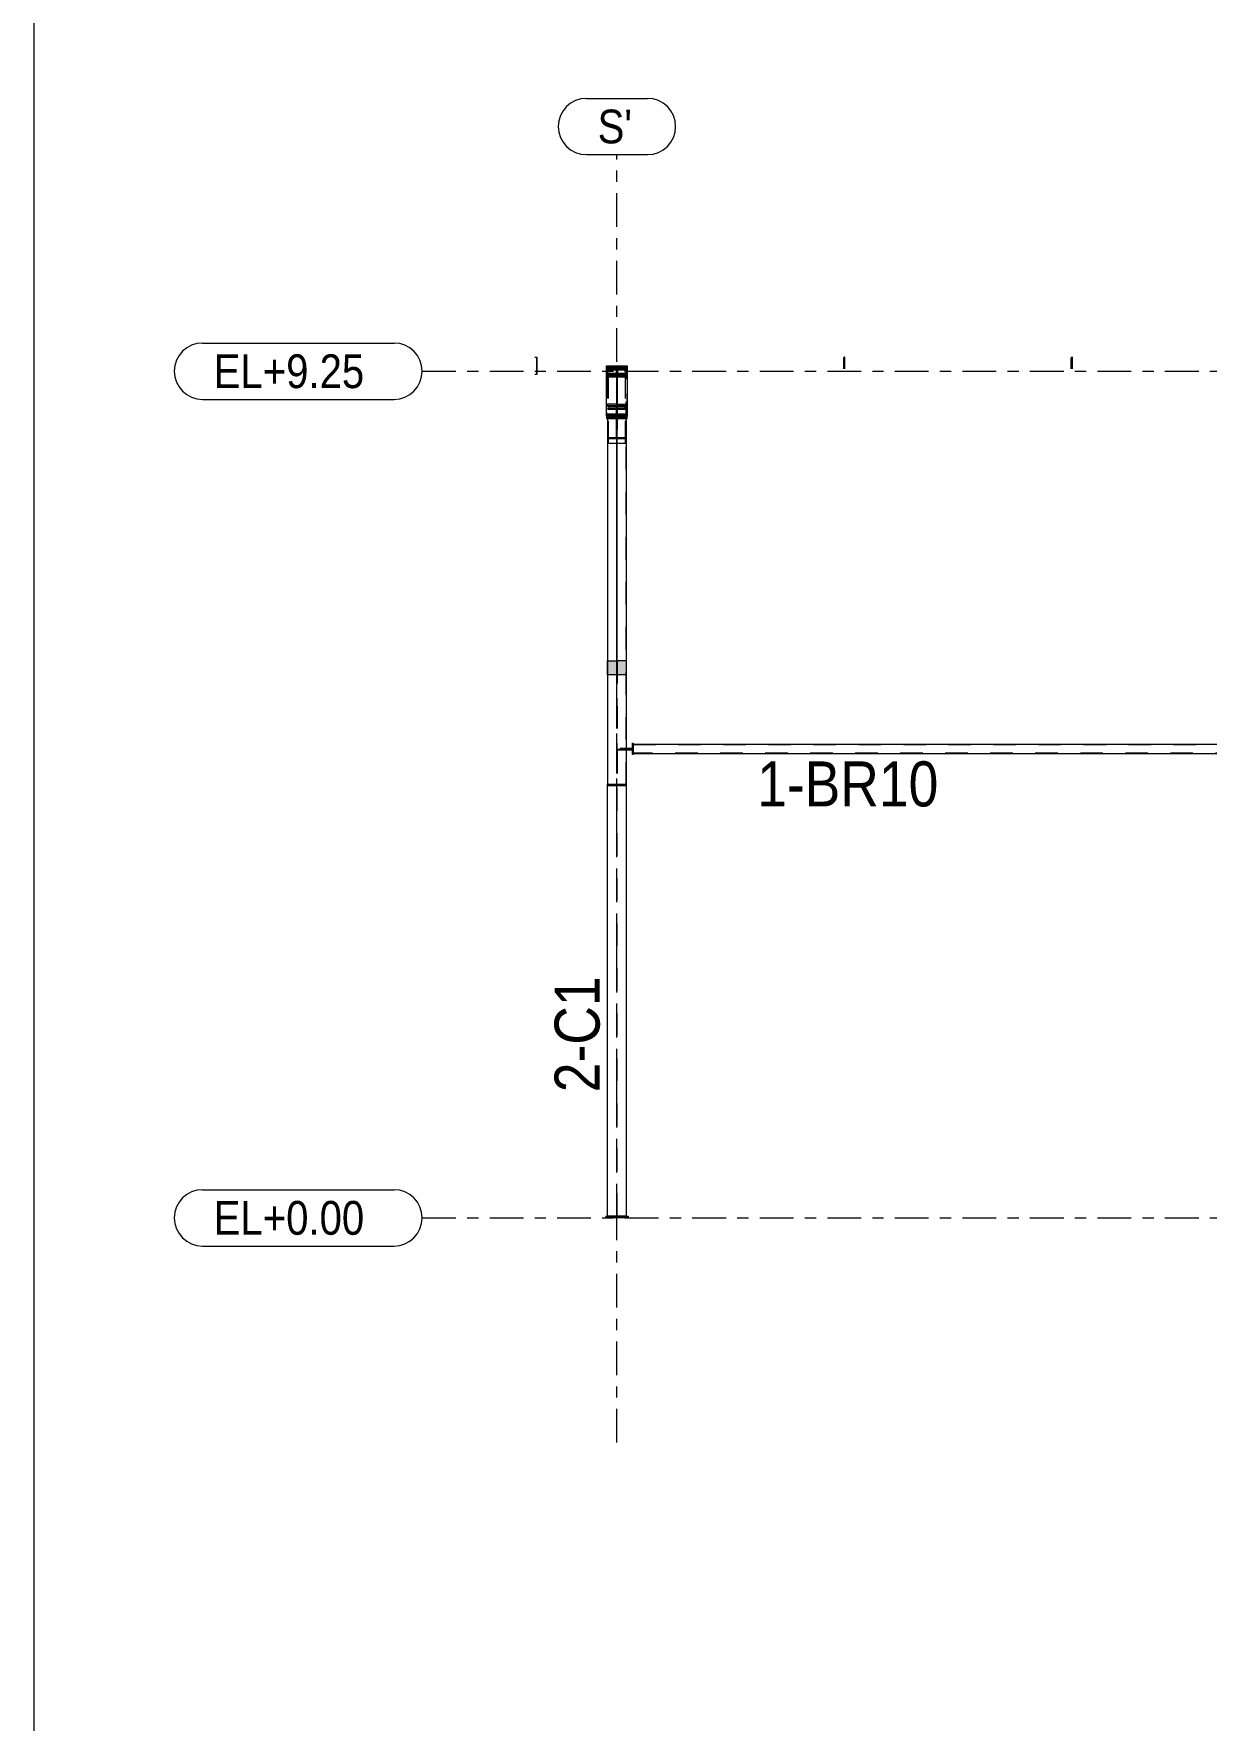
# Model space of a CAD drawing. Header units: millimetres. Extents: x -38 to 785, y -178 to 396.
# Drawn here: x -35.2 to 69, y -28 to 121.9 of the extents above; entities that cross this region are included whole.
import ezdxf

# ---------------------------------------------------------------- set-up
doc = ezdxf.new("R2010")
doc.units = ezdxf.units.MM
for name, pattern in [('XKITLINE00', [0]), ('XKITLINE02', [4, 2, -2]), ('XKITLINE03', [6, 3, -1, 1, -1])]:
    doc.linetypes.add(name, pattern=pattern)
for name, color, linetype, lineweight in [('DrawingSheet', 5, 'Continuous', 0), ('Part', 2, 'Continuous', 0), ('PartMark', 7, 'Continuous', 0), ('S-grid', 1, 'Continuous', 0)]:
    doc.layers.add(name, color=color, linetype=linetype, lineweight=lineweight)
doc.styles.add('ARIAL', font='ARIAL.TTF')

# ---------------------------------------------------------------- blocks, each defined once
blk = doc.blocks.new('*A23')
at = {"layer": 'Part'}
blk.add_hatch(color=3, dxfattribs=at).paths.add_polyline_path([(16.7, 87.69), (16.7, 66.14), (17.5, 66.14), (17.5, 64.91), (15.83, 64.91), (15.83, 66.14), (16.63, 66.14), (16.63, 87.69)], flags=17)
blk = doc.blocks.new('*A26')
at = {"layer": 'Part'}
blk.add_hatch(color=3, dxfattribs=at).paths.add_polyline_path([(36.87, 93.13), (36.91, 93.12), (36.92, 93.09), (36.91, 93.05), (36.88, 93.03), (36.84, 93.04), (36.83, 93.08), (36.84, 93.11)], flags=17)
blk = doc.blocks.new('*A27')
at = {"layer": 'Part'}
blk.add_hatch(color=3, dxfattribs=at).paths.add_polyline_path([(57.08, 93.13), (57.11, 93.12), (57.13, 93.09), (57.12, 93.05), (57.09, 93.03), (57.05, 93.04), (57.03, 93.08), (57.04, 93.11)], flags=17)
blk = doc.blocks.new('*A37')
at = {"layer": 'Part'}
blk.add_hatch(color=3, dxfattribs=at).paths.add_polyline_path([(15.83, 92.07), (15.83, 92.18), (17.5, 92.18), (17.5, 92.07), (16.7, 92.07), (16.7, 88.94), (17.5, 88.94), (17.5, 88.83), (15.83, 88.83), (15.83, 88.94), (16.63, 88.94), (16.63, 92.07)], flags=17)
blk = doc.blocks.new('*A38')
at = {"layer": 'Part'}
blk.add_hatch(color=3, dxfattribs=at).paths.add_polyline_path([(9.54, 93.1), (9.36, 93.1), (9.36, 93.12), (9.56, 93.12), (9.56, 91.6), (9.36, 91.6), (9.36, 91.62), (9.54, 91.62)], flags=17)
blk = doc.blocks.new('*A39')
at = {"layer": 'Part'}
blk.add_hatch(color=3, dxfattribs=at).paths.add_polyline_path([(16.63, 88.11), (16.63, 88.83), (16.7, 88.83), (16.7, 88.11)], flags=17)
blk = doc.blocks.new('*A40')
at = {"layer": 'Part'}
blk.add_hatch(color=3, dxfattribs=at).paths.add_polyline_path([(15.75, 87.9), (15.75, 88.11), (17.58, 88.11), (17.58, 87.9)], flags=17)
blk = doc.blocks.new('*A41')
at = {"layer": 'Part'}
blk.add_hatch(color=3, dxfattribs=at).paths.add_polyline_path([(15.75, 87.69), (15.75, 87.9), (17.58, 87.9), (17.58, 87.69)], flags=17)
blk = doc.blocks.new('*A171')
at = {"layer": 'DrawingSheet', "color": 5, "linetype": 'XKITLINE00', "lineweight": 0}
blk.add_line((-35.15, 396.22), (-35.15, -177.78), dxfattribs=at)
blk = doc.blocks.new('*A174')
at = {"layer": 'S-grid', "color": 1, "linetype": 'XKITLINE03', "lineweight": 0}
blk.add_line((-0.64, 91.88), (98.25, 91.88), dxfattribs=at)
at = {"layer": 'S-grid', "color": 3, "style": 'ARIAL', "width": 0.85}
blk.add_text('EL+9.25', height=3, dxfattribs=at).set_placement((-19.16, 90.38))
blk = doc.blocks.new('*A175')
at = {"layer": 'S-grid', "color": 1, "linetype": 'XKITLINE03', "lineweight": 0}
blk.add_line((-0.64, 16.67), (708.74, 16.67), dxfattribs=at)
at = {"layer": 'S-grid', "color": 3, "style": 'ARIAL', "width": 0.85}
blk.add_text('EL+0.00', height=3, dxfattribs=at).set_placement((-19.16, 15.17))
blk = doc.blocks.new('*A262')
at = {"layer": 'S-grid', "color": 1, "linetype": 'XKITLINE03', "lineweight": 0}
blk.add_line((16.67, -3.3), (16.67, 111.12), dxfattribs=at)
at = {"layer": 'S-grid', "color": 3, "style": 'ARIAL', "width": 0.85}
blk.add_text("S'", height=3, dxfattribs=at).set_placement((14.95, 112.12))
blk = doc.blocks.new('*A263')
at = {"layer": 'Part', "color": 7, "linetype": 'XKITLINE02', "lineweight": 0}
for p, q in [((15.83, 91.47), (15.83, 87.69)), ((17.5, 91.47), (15.83, 91.47)), ((17.5, 55.16), (17.5, 91.47)), ((15.83, 91.37), (16.63, 91.37)), ((16.63, 91.37), (16.63, 16.83)), ((16.7, 16.83), (16.7, 91.37)), ((16.7, 91.37), (17.5, 91.37)), ((15.83, 88.6), (16.63, 88.6)), ((15.83, 88.51), (17.5, 88.51)), ((16.7, 88.6), (17.5, 88.6)), ((15.83, 66.14), (15.83, 55.16)), ((17.5, 66.14), (17.5, 55.16)), ((17.5, 16.83), (15.83, 16.83))]:
    blk.add_line(p, q, dxfattribs=at)
at = {"layer": 'Part', "color": 2, "linetype": 'XKITLINE00', "lineweight": 0}
for p, q in [((15.83, 87.69), (15.83, 66.14)), ((17.5, 87.69), (17.5, 66.14)), ((15.83, 16.83), (15.83, 55.16)), ((17.5, 55.16), (17.5, 16.83))]:
    blk.add_line(p, q, dxfattribs=at)
blk = doc.blocks.new('*A264')
at = {"layer": 'Part', "color": 7, "linetype": 'XKITLINE02', "lineweight": 0}
for p, q in [((16.7, 88.43), (16.63, 88.43)), ((16.63, 88.43), (16.63, 87.69)), ((16.7, 87.69), (16.7, 88.43)), ((16.63, 88.39), (16.7, 88.39)), ((16.63, 66.14), (16.63, 55.18)), ((16.7, 66.14), (16.7, 55.18)), ((17.5, 55.18), (15.83, 55.18))]:
    blk.add_line(p, q, dxfattribs=at)
at = {"layer": 'Part', "color": 2, "linetype": 'XKITLINE00', "lineweight": 0}
for p, q in [((16.63, 87.69), (16.7, 87.69)), ((16.63, 87.69), (16.63, 66.14)), ((16.7, 66.14), (16.7, 87.69)), ((15.83, 64.91), (15.83, 66.14)), ((15.83, 66.14), (16.63, 66.14)), ((17.5, 66.14), (16.7, 66.14)), ((17.5, 66.14), (17.5, 64.91)), ((15.83, 64.91), (15.83, 55.16)), ((17.5, 64.91), (15.83, 64.91)), ((17.5, 64.91), (17.5, 55.16)), ((15.83, 55.16), (17.5, 55.16))]:
    blk.add_line(p, q, dxfattribs=at)
blk = doc.blocks.new('*A270')
at = {"layer": 'Part', "color": 2, "linetype": 'XKITLINE00', "lineweight": 0}
for p, q in [((18.12, 58.75), (75.84, 58.75)), ((18.12, 57.92), (75.84, 57.92))]:
    blk.add_line(p, q, dxfattribs=at)
at = {"layer": 'Part', "color": 7, "linetype": 'XKITLINE02', "lineweight": 0}
for p, q in [((18.12, 58.75), (18.12, 57.92)), ((18.12, 58.72), (75.84, 58.72)), ((75.84, 58.75), (75.84, 57.92)), ((75.84, 57.95), (18.12, 57.95))]:
    blk.add_line(p, q, dxfattribs=at)
blk = doc.blocks.new('*A277')
at = {"layer": 'Part', "color": 2, "linetype": 'XKITLINE00', "lineweight": 0}
for p, q in [((36.84, 93.11), (36.83, 93.08)), ((36.83, 92.09), (36.83, 93.08)), ((36.83, 93.08), (36.84, 93.04)), ((36.87, 93.13), (36.84, 93.11)), ((36.84, 93.04), (36.88, 93.03)), ((36.91, 93.12), (36.87, 93.13)), ((36.88, 93.03), (36.91, 93.05)), ((36.92, 93.09), (36.91, 93.12)), ((36.91, 93.05), (36.92, 93.09)), ((36.92, 92.1), (36.92, 93.09))]:
    blk.add_line(p, q, dxfattribs=at)
blk = doc.blocks.new('*A278')
at = {"layer": 'Part', "color": 2, "linetype": 'XKITLINE00', "lineweight": 0}
for p, q in [((57.04, 93.11), (57.03, 93.08)), ((57.03, 92.09), (57.03, 93.08)), ((57.03, 93.08), (57.05, 93.04)), ((57.08, 93.13), (57.04, 93.11)), ((57.05, 93.04), (57.09, 93.03)), ((57.11, 93.12), (57.08, 93.13)), ((57.09, 93.03), (57.12, 93.05)), ((57.13, 93.09), (57.11, 93.12)), ((57.12, 93.05), (57.13, 93.09)), ((57.13, 92.1), (57.13, 93.09))]:
    blk.add_line(p, q, dxfattribs=at)
blk = doc.blocks.new('*A311')
at = {"layer": 'S-grid', "color": 1, "linetype": 'XKITLINE00', "lineweight": 0}
for p, q in [((-20.16, 19.17), (-3.14, 19.17)), ((-20.16, 14.17), (-3.14, 14.17))]:
    blk.add_line(p, q, dxfattribs=at)
for centre, start, end in [((-20.16, 16.67), 90, 270), ((-3.14, 16.67), 270, 90)]:
    blk.add_arc(centre, 2.5, start, end, dxfattribs=at)
blk = doc.blocks.new('*A312')
at = {"layer": 'S-grid', "color": 1, "linetype": 'XKITLINE03', "lineweight": 0}
blk.add_line((-0.64, 16.67), (32.75, 16.67), dxfattribs=at)
at = {"layer": 'S-grid', "color": 3, "style": 'ARIAL', "width": 0.85}
blk.add_text('EL+0.00', height=3, dxfattribs=at).set_placement((-19.16, 15.17))
blk = doc.blocks.new('*A313')
at = {"layer": 'S-grid', "color": 1, "linetype": 'XKITLINE00', "lineweight": 0}
for p, q in [((-20.16, 19.17), (-3.14, 19.17)), ((-20.16, 14.17), (-3.14, 14.17))]:
    blk.add_line(p, q, dxfattribs=at)
for centre, start, end in [((-20.16, 16.67), 90, 270), ((-3.14, 16.67), 270, 90)]:
    blk.add_arc(centre, 2.5, start, end, dxfattribs=at)
blk = doc.blocks.new('*A314')
at = {"layer": 'Part', "color": 2, "linetype": 'XKITLINE00', "lineweight": 0}
for p, q in [((15.67, 16.83), (17.67, 16.83)), ((15.67, 16.83), (15.67, 16.67)), ((17.67, 16.67), (15.67, 16.67)), ((17.67, 16.83), (17.67, 16.67))]:
    blk.add_line(p, q, dxfattribs=at)
blk = doc.blocks.new('*A315')
at = {"layer": 'Part', "color": 7, "linetype": 'XKITLINE02', "lineweight": 0}
for p, q in [((17.45, 55.18), (16.7, 55.18)), ((16.7, 55.18), (16.7, 55.09)), ((16.7, 55.09), (17.45, 55.09)), ((16.83, 55.18), (16.83, 55.09)), ((17.45, 55.09), (17.45, 55.18))]:
    blk.add_line(p, q, dxfattribs=at)
blk = doc.blocks.new('*A316')
at = {"layer": 'Part', "color": 7, "linetype": 'XKITLINE02', "lineweight": 0}
for p, q in [((16.63, 55.18), (15.88, 55.18)), ((15.88, 55.18), (15.88, 55.09)), ((15.88, 55.09), (16.63, 55.09)), ((16.5, 55.18), (16.5, 55.09)), ((16.63, 55.09), (16.63, 55.18))]:
    blk.add_line(p, q, dxfattribs=at)
blk = doc.blocks.new('*A317')
at = {"layer": 'Part', "color": 7, "linetype": 'XKITLINE02', "lineweight": 0}
for p, q in [((16.7, 58.29), (16.7, 58.21)), ((17.5, 58.29), (16.7, 58.29)), ((17.5, 58.21), (16.7, 58.21)), ((16.83, 58.29), (16.83, 58.21))]:
    blk.add_line(p, q, dxfattribs=at)
at = {"layer": 'Part', "color": 2, "linetype": 'XKITLINE00', "lineweight": 0}
for p, q in [((17.95, 58.29), (17.5, 58.29)), ((17.95, 58.21), (17.5, 58.21)), ((17.95, 58.29), (17.95, 58.21))]:
    blk.add_line(p, q, dxfattribs=at)
blk = doc.blocks.new('*A318')
at = {"layer": 'Part', "color": 7, "linetype": 'XKITLINE02', "lineweight": 0}
for p, q in [((16.95, 58.38), (16.95, 58.29)), ((17.5, 58.38), (16.95, 58.38)), ((17.95, 58.29), (16.95, 58.29))]:
    blk.add_line(p, q, dxfattribs=at)
at = {"layer": 'Part', "color": 2, "linetype": 'XKITLINE00', "lineweight": 0}
for p, q in [((18.04, 58.38), (17.5, 58.38)), ((18.04, 58.29), (17.95, 58.29)), ((18.04, 58.38), (18.04, 58.29))]:
    blk.add_line(p, q, dxfattribs=at)
blk = doc.blocks.new('*A319')
at = {"layer": 'Part', "color": 2, "linetype": 'XKITLINE00', "lineweight": 0}
for p, q in [((18.04, 57.83), (18.04, 58.83)), ((18.04, 58.83), (18.12, 58.83)), ((18.12, 58.83), (18.12, 57.83)), ((18.12, 57.83), (18.04, 57.83))]:
    blk.add_line(p, q, dxfattribs=at)
blk = doc.blocks.new('*A320')
at = {"layer": 'S-grid', "color": 1, "linetype": 'XKITLINE00', "lineweight": 0}
for p, q in [((-20.16, 94.38), (-3.14, 94.38)), ((-20.16, 89.38), (-3.14, 89.38))]:
    blk.add_line(p, q, dxfattribs=at)
for centre, start, end in [((-20.16, 91.88), 90, 270), ((-3.14, 91.88), 270, 90)]:
    blk.add_arc(centre, 2.5, start, end, dxfattribs=at)
blk = doc.blocks.new('*A321')
at = {"layer": 'S-grid', "color": 1, "linetype": 'XKITLINE00', "lineweight": 0}
for p, q in [((13.95, 116.12), (19.38, 116.12)), ((13.95, 111.12), (19.38, 111.12))]:
    blk.add_line(p, q, dxfattribs=at)
for centre, start, end in [((13.95, 113.62), 90, 270), ((19.38, 113.62), 270, 90)]:
    blk.add_arc(centre, 2.5, start, end, dxfattribs=at)
blk = doc.blocks.new('*A322')
at = {"layer": 'S-grid', "color": 1, "linetype": 'XKITLINE03', "lineweight": 0}
blk.add_line((-0.64, 91.88), (32.75, 91.88), dxfattribs=at)
at = {"layer": 'S-grid', "color": 3, "style": 'ARIAL', "width": 0.85}
blk.add_text('EL+9.25', height=3, dxfattribs=at).set_placement((-19.16, 90.38))
blk = doc.blocks.new('*A323')
at = {"layer": 'S-grid', "color": 1, "linetype": 'XKITLINE00', "lineweight": 0}
for p, q in [((-20.16, 94.38), (-3.14, 94.38)), ((-20.16, 89.38), (-3.14, 89.38))]:
    blk.add_line(p, q, dxfattribs=at)
for centre, start, end in [((-20.16, 91.88), 90, 270), ((-3.14, 91.88), 270, 90)]:
    blk.add_arc(centre, 2.5, start, end, dxfattribs=at)
blk = doc.blocks.new('*A324')
at = {"layer": 'Part', "color": 2, "linetype": 'XKITLINE00', "lineweight": 0}
for p, q in [((15.83, 92.07), (15.83, 92.18)), ((15.83, 92.18), (17.5, 92.18)), ((15.83, 91.61), (15.83, 92.07)), ((15.83, 92.07), (16.63, 92.07)), ((15.83, 91.61), (16.63, 91.61)), ((16.63, 92.07), (16.63, 88.94)), ((16.7, 92.07), (16.7, 88.94)), ((17.5, 92.07), (16.7, 92.07)), ((17.5, 91.61), (16.7, 91.61)), ((17.5, 92.18), (17.5, 91.61)), ((16.63, 88.94), (15.83, 88.94)), ((15.83, 88.94), (15.83, 88.75)), ((15.83, 88.83), (17.5, 88.83)), ((16.63, 88.75), (15.83, 88.75)), ((16.7, 88.94), (17.5, 88.94)), ((17.5, 88.75), (16.7, 88.75)), ((17.5, 88.94), (17.5, 88.75))]:
    blk.add_line(p, q, dxfattribs=at)
at = {"layer": 'Part', "color": 7, "linetype": 'XKITLINE02', "lineweight": 0}
for p, q in [((15.83, 91.7), (17.5, 91.7)), ((15.83, 88.84), (16.63, 88.84)), ((16.63, 88.94), (16.63, 88.84)), ((16.7, 88.75), (16.63, 88.75)), ((16.7, 88.84), (16.7, 88.94)), ((17.5, 88.84), (16.7, 88.84))]:
    blk.add_line(p, q, dxfattribs=at)
blk = doc.blocks.new('*A325')
at = {"layer": 'Part', "color": 7, "linetype": 'XKITLINE02', "lineweight": 0}
for p, q in [((16.7, 91.45), (16.64, 91.45)), ((16.64, 91.45), (16.64, 88.73)), ((16.7, 88.73), (16.7, 91.45)), ((16.64, 88.82), (15.94, 88.82)), ((15.94, 88.82), (15.94, 88.63)), ((17.4, 88.73), (15.94, 88.73)), ((17.4, 88.82), (16.7, 88.82)), ((17.4, 88.63), (17.4, 88.82))]:
    blk.add_line(p, q, dxfattribs=at)
blk = doc.blocks.new('*A326')
at = {"layer": 'Part', "color": 2, "linetype": 'XKITLINE00', "lineweight": 0}
for p, q in [((9.36, 93.12), (9.56, 93.12)), ((9.54, 93.1), (9.36, 93.1)), ((9.54, 91.62), (9.54, 93.1)), ((9.56, 93.12), (9.56, 91.6)), ((9.36, 91.62), (9.54, 91.62)), ((9.56, 91.6), (9.36, 91.6))]:
    blk.add_line(p, q, dxfattribs=at)
blk = doc.blocks.new('*A327')
at = {"layer": 'Part', "color": 7, "linetype": 'XKITLINE02', "lineweight": 0}
for p, q in [((16.64, 85.98), (16.64, 88.71)), ((16.64, 88.71), (16.7, 88.71)), ((16.64, 88.6), (16.7, 88.6)), ((16.7, 88.71), (16.7, 85.98)), ((15.94, 86.03), (15.94, 85.89)), ((15.94, 85.98), (16.64, 85.98)), ((17.4, 85.89), (15.94, 85.89)), ((16.7, 85.98), (17.4, 85.98)), ((17.4, 86.03), (17.4, 85.89))]:
    blk.add_line(p, q, dxfattribs=at)
blk = doc.blocks.new('*A328')
at = {"layer": 'Part', "color": 2, "linetype": 'XKITLINE00', "lineweight": 0}
for p, q in [((16.63, 88.11), (16.63, 88.83)), ((16.63, 88.83), (16.7, 88.83)), ((16.7, 88.83), (16.7, 88.11)), ((16.7, 88.11), (16.63, 88.11))]:
    blk.add_line(p, q, dxfattribs=at)
at = {"layer": 'Part', "color": 7, "linetype": 'XKITLINE02', "lineweight": 0}
for p, q in [((16.63, 88.76), (16.7, 88.76)), ((16.63, 88.67), (16.7, 88.67))]:
    blk.add_line(p, q, dxfattribs=at)
blk = doc.blocks.new('*A329')
at = {"layer": 'Part', "color": 7, "linetype": 'XKITLINE02', "lineweight": 0}
for p, q in [((15.88, 85.88), (15.88, 85.96)), ((15.88, 85.96), (16.63, 85.96)), ((16.63, 85.88), (15.88, 85.88)), ((16.5, 85.96), (16.5, 85.88)), ((16.63, 85.96), (16.63, 85.88))]:
    blk.add_line(p, q, dxfattribs=at)
blk = doc.blocks.new('*A330')
at = {"layer": 'Part', "color": 2, "linetype": 'XKITLINE00', "lineweight": 0}
for p, q in [((15.75, 87.9), (15.75, 92.37)), ((15.75, 92.37), (17.58, 92.37)), ((17.58, 92.37), (17.58, 87.9)), ((15.75, 88.11), (17.58, 88.11)), ((17.58, 87.9), (15.75, 87.9))]:
    blk.add_line(p, q, dxfattribs=at)
at = {"layer": 'Part', "color": 7, "linetype": 'XKITLINE02', "lineweight": 0}
blk.add_line((15.75, 92.24), (17.58, 92.24), dxfattribs=at)
blk = doc.blocks.new('*A331')
at = {"layer": 'Part', "color": 7, "linetype": 'XKITLINE02', "lineweight": 0}
for p, q in [((15.75, 92.24), (15.75, 87.9)), ((17.58, 92.24), (15.75, 92.24)), ((15.75, 92.11), (17.58, 92.11)), ((17.58, 87.9), (17.58, 92.24))]:
    blk.add_line(p, q, dxfattribs=at)
at = {"layer": 'Part', "color": 2, "linetype": 'XKITLINE00', "lineweight": 0}
for p, q in [((15.75, 87.9), (15.75, 87.69)), ((15.75, 87.9), (17.58, 87.9)), ((15.75, 87.69), (17.58, 87.69)), ((17.58, 87.69), (17.58, 87.9))]:
    blk.add_line(p, q, dxfattribs=at)
blk = doc.blocks.new('*A332')
at = {"layer": 'Part', "color": 7, "linetype": 'XKITLINE02', "lineweight": 0}
for p, q in [((15.92, 85.45), (15.92, 91.45)), ((17.42, 91.45), (15.92, 91.45)), ((17.42, 85.45), (17.42, 91.45)), ((17.42, 85.45), (15.92, 85.45))]:
    blk.add_line(p, q, dxfattribs=at)
blk = doc.blocks.new('*A333')
at = {"layer": 'Part', "color": 7, "linetype": 'XKITLINE02', "lineweight": 0}
for p, q in [((16.7, 85.96), (17.45, 85.96)), ((16.7, 85.88), (16.7, 85.96)), ((17.45, 85.88), (16.7, 85.88)), ((16.83, 85.96), (16.83, 85.88)), ((17.45, 85.96), (17.45, 85.88))]:
    blk.add_line(p, q, dxfattribs=at)
blk = doc.blocks.new('*A334')
at = {"layer": 'Part', "color": 2, "linetype": 'XKITLINE00', "lineweight": 0}
for p, q in [((16.62, 92.18), (16.62, 92.37)), ((16.62, 92.37), (16.71, 92.37)), ((16.71, 92.37), (16.71, 92.18))]:
    blk.add_line(p, q, dxfattribs=at)
at = {"layer": 'Part', "color": 7, "linetype": 'XKITLINE02', "lineweight": 0}
for p, q in [((16.62, 91.72), (16.62, 92.18)), ((16.71, 91.83), (16.62, 91.83)), ((16.62, 91.78), (16.71, 91.78)), ((16.71, 91.72), (16.62, 91.72)), ((16.71, 92.18), (16.71, 91.72))]:
    blk.add_line(p, q, dxfattribs=at)
blk = doc.blocks.new('*A335')
at = {"layer": 'Part', "color": 7, "linetype": 'XKITLINE02', "lineweight": 0}
for p, q in [((15.94, 92.13), (15.94, 91.81)), ((17.4, 92.13), (15.94, 92.13)), ((15.94, 92.08), (17.4, 92.08)), ((17.4, 91.81), (17.4, 92.13))]:
    blk.add_line(p, q, dxfattribs=at)
blk = doc.blocks.new('*A336')
at = {"layer": 'Part', "color": 7, "linetype": 'XKITLINE02', "lineweight": 0}
for p, q in [((16.63, 91.45), (16.63, 92.01)), ((16.63, 92.01), (16.7, 92.01)), ((16.7, 91.45), (16.63, 91.45)), ((16.63, 91.45), (16.63, 91.45)), ((16.7, 92.01), (16.7, 91.45))]:
    blk.add_line(p, q, dxfattribs=at)
blk = doc.blocks.new('*A337')
at = {"layer": 'Part', "color": 7, "linetype": 'XKITLINE02', "lineweight": 0}
for p, q in [((15.75, 91.45), (15.75, 92.09)), ((15.75, 92.09), (17.58, 92.09)), ((15.75, 92.01), (17.58, 92.01)), ((15.75, 91.53), (17.58, 91.53)), ((17.58, 91.45), (15.75, 91.45)), ((17.58, 92.09), (17.58, 91.45))]:
    blk.add_line(p, q, dxfattribs=at)
blk = doc.blocks.new('*A915')
at = {"layer": 'PartMark', "color": 3, "style": 'ARIAL', "width": 0.85}
blk.add_text('2-C1', height=4, rotation=90.0002, dxfattribs=at).set_placement((15.13, 27.83))
blk = doc.blocks.new('*A916')
at = {"layer": 'PartMark', "color": 3, "style": 'ARIAL', "width": 0.85}
blk.add_text('1-BR10', height=4, dxfattribs=at).set_placement((29.12, 53.22))

msp = doc.modelspace()

# ---------------------------------------------------------------- block references
at = {"lineweight": 0}
for name in ['*A171', '*A321', '*A262', '*A320', '*A323', '*A174', '*A322', '*A38', '*A326', '*A26', '*A277', '*A27', '*A278', '*A330', '*A331', '*A337', '*A37', '*A324', '*A263', '*A332', '*A335', '*A325', '*A334', '*A336', '*A264', '*A327', '*A39', '*A328', '*A40', '*A41', '*A23', '*A329', '*A333', '*A319', '*A270', '*A317', '*A318', '*A916', '*A316', '*A315', '*A915', '*A311', '*A313', '*A175', '*A312', '*A314']:
    msp.add_blockref(name, (0, 0), dxfattribs=at)

doc.saveas('drawing.dxf')
